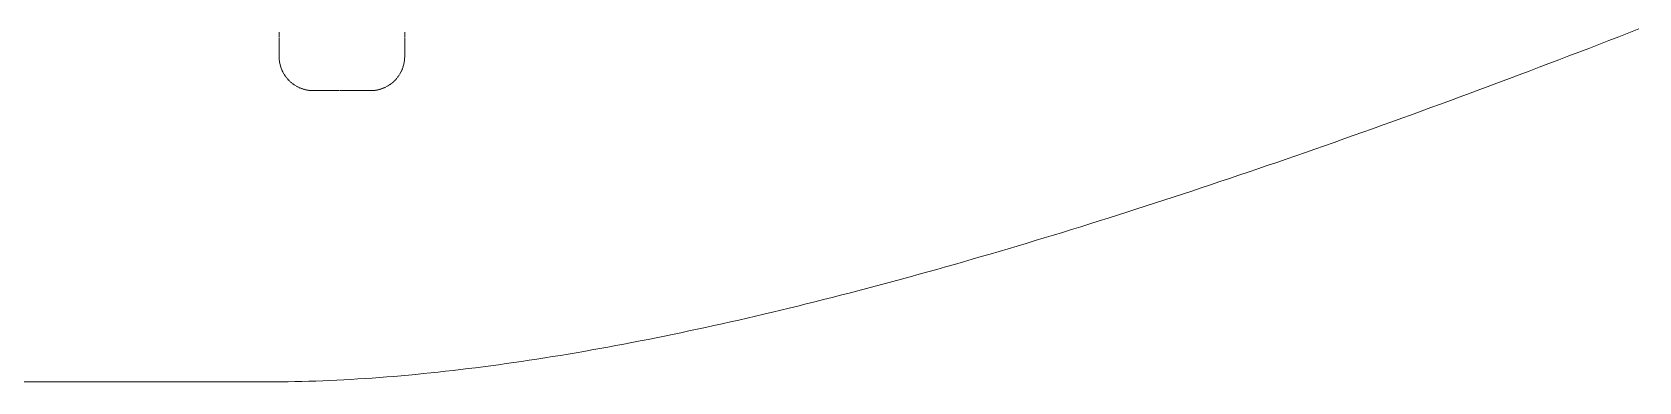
# Model space of a CAD drawing. Header units: millimetres. Extents: x -53019 to 0, y -25898 to 25919.
# Drawn here: x -10166 to -3019, y -3418 to -1862 of the extents above; entities that cross this region are included whole.
import ezdxf

# ---------------------------------------------------------------- set-up
doc = ezdxf.new("R2010")
doc.units = ezdxf.units.MM
doc.layers.add('ceco.net 193', color=7, linetype='Continuous', lineweight=5)

msp = doc.modelspace()

# ---------------------------------------------------------------- linework, layer by layer
at = {"layer": 'ceco.net 193', "linetype": 'Continuous'}
for p, q in [((-9067.6984, -1864.17204), (-9067.6984, -1862.64042)), ((-9067.6984, -1867.2302), (-9067.6984, -1865.70366)), ((-9067.6984, -1870.28582), (-9067.6984, -1868.76182)), ((-9067.6984, -1873.34398), (-9067.6984, -1871.81744)), ((-9067.6984, -1876.40214), (-9067.6984, -1874.8756)), ((-9067.6984, -1879.45776), (-9067.6984, -1877.93376)), ((-9067.6984, -1882.51592), (-9067.6984, -1880.98938)), ((-9067.6984, -1885.57154), (-9067.6984, -1884.04754)), ((-9067.6984, -1888.6297), (-9067.6984, -1887.10316)), ((-9067.6984, -1891.68786), (-9067.6984, -1890.16132)), ((-9067.6984, -1894.74348), (-9067.6984, -1893.21948)), ((-9067.6984, -1897.80164), (-9067.6984, -1896.2751)), ((-9067.6984, -1900.8598), (-9067.6984, -1899.33326)), ((-9067.6984, -1903.91542), (-9067.6984, -1902.39142)), ((-9067.6984, -1906.97866), (-9067.6984, -1905.44704)), ((-9067.6984, -1910.03682), (-9067.6984, -1908.5052)), ((-9067.6984, -1913.09244), (-9067.6984, -1911.56082)), ((-9067.6984, -1916.1506), (-9067.6984, -1914.61898)), ((-9067.6984, -1919.20876), (-9067.6984, -1917.67714)), ((-9067.6984, -1922.26438), (-9067.6984, -1920.73276)), ((-9067.6984, -1925.32254), (-9067.6984, -1923.79092)), ((-9067.6984, -1928.37816), (-9067.6984, -1926.84654)), ((-8508.8984, -1864.17204), (-8508.8984, -1862.64042)), ((-8508.8984, -1867.2302), (-8508.8984, -1865.70366)), ((-8508.8984, -1870.28582), (-8508.8984, -1868.76182)), ((-8508.8984, -1873.34398), (-8508.8984, -1871.81744)), ((-8508.8984, -1876.40214), (-8508.8984, -1874.8756)), ((-8508.8984, -1879.45776), (-8508.8984, -1877.93376)), ((-8508.8984, -1882.51592), (-8508.8984, -1880.98938)), ((-8508.8984, -1885.57154), (-8508.8984, -1884.04754)), ((-8508.8984, -1888.6297), (-8508.8984, -1887.10316)), ((-8508.8984, -1891.68786), (-8508.8984, -1890.16132)), ((-8508.8984, -1894.74348), (-8508.8984, -1893.21948)), ((-8508.8984, -1897.80164), (-8508.8984, -1896.2751)), ((-8508.8984, -1900.8598), (-8508.8984, -1899.33326)), ((-8508.8984, -1903.91542), (-8508.8984, -1902.39142)), ((-8508.8984, -1906.97866), (-8508.8984, -1905.44704)), ((-8508.8984, -1910.03682), (-8508.8984, -1908.5052)), ((-8508.8984, -1913.09244), (-8508.8984, -1911.56082)), ((-8508.8984, -1916.1506), (-8508.8984, -1914.61898)), ((-8508.8984, -1919.20876), (-8508.8984, -1917.67714)), ((-8508.8984, -1922.26438), (-8508.8984, -1920.73276)), ((-8508.8984, -1925.32254), (-8508.8984, -1923.79092)), ((-8508.8984, -1928.37816), (-8508.8984, -1926.84654)), ((-9067.6984, -1931.43632), (-9067.6984, -1929.9047)), ((-9067.6984, -1934.49448), (-9067.6984, -1932.96286)), ((-9067.6984, -1937.5501), (-9067.6984, -1936.01848)), ((-9067.6984, -1940.60826), (-9067.6984, -1939.07664)), ((-9067.6984, -1943.66642), (-9067.6984, -1942.1348)), ((-9067.6984, -1946.72204), (-9067.6984, -1945.19042)), ((-9067.6984, -1949.7802), (-9067.6984, -1948.25366)), ((-9067.6984, -1952.83582), (-9067.6984, -1951.31182)), ((-9067.6984, -1955.89398), (-9067.6984, -1954.36744)), ((-9067.6984, -1958.95214), (-9067.6984, -1957.4256)), ((-9067.6984, -1962.00776), (-9067.6984, -1960.48376)), ((-9067.6984, -1965.06592), (-9067.6984, -1963.53938)), ((-9067.6984, -1968.12154), (-9067.6984, -1966.59754)), ((-9067.6984, -1970.4177), (-9067.6984, -1969.65316)), ((-9067.6984, -1970.4177), (-9067.68824, -1971.17462)), ((-9067.65522, -1972.68592), (-9067.63236, -1974.20484)), ((-9067.4444, -1978.74636), (-9067.36566, -1980.25766)), ((-9067.27168, -1981.7715), (-9067.13452, -1983.27772)), ((-9066.99228, -1984.78648), (-9066.85512, -1986.29778)), ((-9066.6951, -1987.79892), (-9066.49698, -1989.30514)), ((-9066.30394, -1990.80628), (-9066.1109, -1992.30742)), ((-9065.87722, -1993.80856), (-9065.6283, -1995.30208)), ((-9064.82312, -1999.77248), (-9064.51832, -2001.25584)), ((-8512.0734, -2001.25584), (-8511.77622, -1999.77248)), ((-8510.97104, -1995.30208), (-8510.72212, -1993.80856)), ((-8510.4859, -1992.30742), (-8510.28778, -1990.80628)), ((-8510.09728, -1989.30514), (-8509.90424, -1987.79892)), ((-8509.74168, -1986.29778), (-8509.59944, -1984.78648)), ((-8509.46482, -1983.27772), (-8509.32766, -1981.7715)), ((-8509.23368, -1980.25766), (-8509.15494, -1978.74636)), ((-8508.96698, -1974.20484), (-8508.94412, -1972.68592)), ((-8508.9111, -1971.17462), (-8508.8984, -1970.4177)), ((-8508.8984, -1931.43632), (-8508.8984, -1929.9047)), ((-8508.8984, -1934.49448), (-8508.8984, -1932.96286)), ((-8508.8984, -1937.5501), (-8508.8984, -1936.01848)), ((-8508.8984, -1940.60826), (-8508.8984, -1939.07664)), ((-8508.8984, -1943.66642), (-8508.8984, -1942.1348)), ((-8508.8984, -1946.72204), (-8508.8984, -1945.19042)), ((-8508.8984, -1949.7802), (-8508.8984, -1948.25366)), ((-8508.8984, -1952.83582), (-8508.8984, -1951.31182)), ((-8508.8984, -1955.89398), (-8508.8984, -1954.36744)), ((-8508.8984, -1958.95214), (-8508.8984, -1957.4256)), ((-8508.8984, -1962.00776), (-8508.8984, -1960.48376)), ((-8508.8984, -1965.06592), (-8508.8984, -1963.53938)), ((-8508.8984, -1968.12154), (-8508.8984, -1966.59754)), ((-8508.8984, -1970.4177), (-8508.8984, -1969.65316)), ((-9063.5328, -2005.69576), (-9063.17974, -2007.16642)), ((-9062.01388, -2011.56316), (-9061.60494, -2013.01858)), ((-9061.18838, -2014.47654), (-9060.72356, -2015.91418)), ((-9060.26382, -2017.35944), (-9059.799, -2018.8047)), ((-9059.3164, -2020.23726), (-9058.80078, -2021.66474)), ((-9058.28516, -2023.0846), (-9057.77208, -2024.50954)), ((-9057.21328, -2025.92432), (-9056.6494, -2027.3264)), ((-9054.89426, -2031.5174), (-9054.2745, -2032.89916)), ((-9052.35172, -2037.0165), (-9051.68116, -2038.3754)), ((-9049.59328, -2042.41146), (-9048.87192, -2043.74496)), ((-9048.1531, -2045.07846), (-9047.3911, -2046.38656)), ((-9046.62148, -2047.6972), (-9045.85948, -2049.0053)), ((-9045.07208, -2050.3007), (-9044.25928, -2051.57832)), ((-9043.44648, -2052.85594), (-9042.63368, -2054.13356)), ((-9041.7904, -2055.39086), (-9040.92934, -2056.638)), ((-9038.30552, -2060.35148), (-9037.40636, -2061.56814)), ((-9034.63522, -2065.16986), (-9033.68526, -2066.34842)), ((-9030.77188, -2069.8333), (-9029.77874, -2070.98138)), ((-9028.78814, -2072.12946), (-9027.7569, -2073.23944)), ((-8548.84244, -2073.23944), (-8547.80612, -2072.12946)), ((-8546.8206, -2070.98138), (-8545.82746, -2069.8333)), ((-8542.91408, -2066.34842), (-8541.96412, -2065.16986)), ((-8539.19298, -2061.56814), (-8538.2862, -2060.35148)), ((-8535.66492, -2056.638), (-8534.80894, -2055.39086)), ((-8533.95804, -2054.13356), (-8533.14524, -2052.85594)), ((-8532.33498, -2051.57832), (-8531.52218, -2050.3007)), ((-8530.73986, -2049.0053), (-8529.97024, -2047.6972)), ((-8529.20824, -2046.38656), (-8528.44624, -2045.07846)), ((-8527.7198, -2043.74496), (-8527.00606, -2042.41146)), ((-8524.91818, -2038.3754), (-8524.24762, -2037.0165)), ((-8522.32484, -2032.89916), (-8521.70508, -2031.5174)), ((-8519.94994, -2027.3264), (-8519.38606, -2025.92432)), ((-8518.82726, -2024.50954), (-8518.31418, -2023.0846)), ((-8517.79856, -2021.66474), (-8517.28294, -2020.23726)), ((-8516.80034, -2018.8047), (-8516.33552, -2017.35944)), ((-8515.8707, -2015.91418), (-8515.41096, -2014.47654)), ((-8514.9944, -2013.01858), (-8514.58546, -2011.56316)), ((-8513.4196, -2007.16642), (-8513.06146, -2005.69576)), ((-9026.7282, -2074.34942), (-9025.69188, -2075.4594)), ((-9024.65048, -2076.55668), (-9023.5786, -2077.62856)), ((-9022.50418, -2078.69536), (-9021.43992, -2079.76978)), ((-9020.3401, -2080.81626), (-9019.23012, -2081.84496)), ((-9018.12014, -2082.8762), (-9017.01016, -2083.90998)), ((-9015.86462, -2084.89804), (-9014.71654, -2085.88864)), ((-9011.23166, -2088.80456), (-9010.04802, -2089.75198)), ((-9006.45138, -2092.52566), (-9005.23472, -2093.4299)), ((-9001.52124, -2096.05372), (-9000.2741, -2096.9097)), ((-8999.01426, -2097.75298), (-8997.73918, -2098.57086)), ((-8996.46156, -2099.38366), (-8995.18394, -2100.19646)), ((-8993.886, -2100.97624), (-8992.5779, -2101.73824)), ((-8991.2698, -2102.50786), (-8989.9617, -2103.26986)), ((-8988.6282, -2103.99122), (-8987.2947, -2104.71004)), ((-8983.25864, -2106.80046), (-8981.89974, -2107.46848)), ((-8977.7824, -2109.39126), (-8976.40064, -2110.01102)), ((-8972.2071, -2111.76616), (-8970.79994, -2112.33004)), ((-8969.39278, -2112.88884), (-8967.9653, -2113.40446)), ((-8966.54544, -2113.91754), (-8965.1205, -2114.43316)), ((-8963.68032, -2114.91576), (-8962.24268, -2115.38312)), ((-8960.79742, -2115.84794), (-8959.35978, -2116.30514)), ((-8957.90182, -2116.7217), (-8956.43878, -2117.13064)), ((-8952.04712, -2118.2965), (-8950.579, -2118.65718)), ((-8946.13908, -2119.63508), (-8944.65572, -2119.93988)), ((-8940.18532, -2120.74506), (-8938.68926, -2120.99398)), ((-8937.19066, -2121.2302), (-8935.68952, -2121.4207)), ((-8934.18838, -2121.62136), (-8932.68216, -2121.81186)), ((-8931.1734, -2121.97442), (-8929.66718, -2122.11666)), ((-8928.16096, -2122.25382), (-8926.65474, -2122.38844)), ((-8925.1409, -2122.48242), (-8923.62706, -2122.5637)), ((-8919.08808, -2122.74912), (-8917.56916, -2122.77452)), ((-8916.05532, -2122.805), (-8915.2984, -2122.8177)), ((-8915.2984, -2122.8177), (-8914.53132, -2122.8177)), ((-8913.00478, -2122.8177), (-8911.47316, -2122.8177)), ((-8909.94154, -2122.8177), (-8908.40992, -2122.8177)), ((-8906.88338, -2122.8177), (-8905.35176, -2122.8177)), ((-8903.82014, -2122.8177), (-8902.29614, -2122.8177)), ((-8900.76452, -2122.8177), (-8899.2329, -2122.8177)), ((-8897.70128, -2122.8177), (-8896.17474, -2122.8177)), ((-8894.64312, -2122.8177), (-8893.1115, -2122.8177)), ((-8891.57988, -2122.8177), (-8890.05334, -2122.8177)), ((-8888.52172, -2122.8177), (-8886.9901, -2122.8177)), ((-8885.45848, -2122.8177), (-8883.93448, -2122.8177)), ((-8882.40286, -2122.8177), (-8880.87124, -2122.8177)), ((-8879.33962, -2122.8177), (-8877.81308, -2122.8177)), ((-8876.28146, -2122.8177), (-8874.74984, -2122.8177)), ((-8873.21822, -2122.8177), (-8871.69168, -2122.8177)), ((-8870.16006, -2122.8177), (-8868.62844, -2122.8177)), ((-8867.09682, -2122.8177), (-8865.57282, -2122.8177)), ((-8864.0412, -2122.8177), (-8862.50958, -2122.8177)), ((-8860.97796, -2122.8177), (-8859.45142, -2122.8177)), ((-8857.9198, -2122.8177), (-8856.38818, -2122.8177)), ((-8854.85656, -2122.8177), (-8853.33002, -2122.8177)), ((-8851.7984, -2122.8177), (-8850.26678, -2122.8177)), ((-8848.73516, -2122.8177), (-8847.21116, -2122.8177)), ((-8845.67954, -2122.8177), (-8844.14792, -2122.8177)), ((-8842.6163, -2122.8177), (-8841.08976, -2122.8177)), ((-8839.55814, -2122.8177), (-8838.02652, -2122.8177)), ((-8836.4949, -2122.8177), (-8834.96836, -2122.8177)), ((-8833.43674, -2122.8177), (-8831.90512, -2122.8177)), ((-8830.3735, -2122.8177), (-8828.8495, -2122.8177)), ((-8827.31788, -2122.8177), (-8825.78626, -2122.8177)), ((-8824.25464, -2122.8177), (-8822.7281, -2122.8177)), ((-8821.19648, -2122.8177), (-8819.66486, -2122.8177)), ((-8818.13324, -2122.8177), (-8816.6067, -2122.8177)), ((-8815.07508, -2122.8177), (-8813.54346, -2122.8177)), ((-8812.01184, -2122.8177), (-8810.48784, -2122.8177)), ((-8808.95622, -2122.8177), (-8807.4246, -2122.8177)), ((-8805.89298, -2122.8177), (-8804.36644, -2122.8177)), ((-8802.83482, -2122.8177), (-8801.3032, -2122.8177)), ((-8799.77158, -2122.8177), (-8798.24504, -2122.8177)), ((-8796.71342, -2122.8177), (-8795.1818, -2122.8177)), ((-8793.65018, -2122.8177), (-8792.12618, -2122.8177)), ((-8790.59456, -2122.8177), (-8789.06294, -2122.8177)), ((-8787.53132, -2122.8177), (-8786.00478, -2122.8177)), ((-8784.47316, -2122.8177), (-8782.94154, -2122.8177)), ((-8781.40992, -2122.8177), (-8779.88338, -2122.8177)), ((-8778.35176, -2122.8177), (-8776.82014, -2122.8177)), ((-8775.29614, -2122.8177), (-8773.76452, -2122.8177)), ((-8772.2329, -2122.8177), (-8770.70128, -2122.8177)), ((-8769.17474, -2122.8177), (-8767.64312, -2122.8177)), ((-8766.1115, -2122.8177), (-8764.57988, -2122.8177)), ((-8763.05334, -2122.8177), (-8761.52172, -2122.8177)), ((-8759.9901, -2122.8177), (-8758.45848, -2122.8177)), ((-8756.93448, -2122.8177), (-8755.40286, -2122.8177)), ((-8753.87124, -2122.8177), (-8752.33962, -2122.8177)), ((-8750.81308, -2122.8177), (-8749.28146, -2122.8177)), ((-8747.74984, -2122.8177), (-8746.21822, -2122.8177)), ((-8744.69168, -2122.8177), (-8743.16006, -2122.8177)), ((-8741.62844, -2122.8177), (-8740.09682, -2122.8177)), ((-8738.57282, -2122.8177), (-8737.0412, -2122.8177)), ((-8735.50958, -2122.8177), (-8733.97796, -2122.8177)), ((-8732.45142, -2122.8177), (-8730.9198, -2122.8177)), ((-8729.38818, -2122.8177), (-8727.85656, -2122.8177)), ((-8726.33002, -2122.8177), (-8724.7984, -2122.8177)), ((-8723.26678, -2122.8177), (-8721.73516, -2122.8177)), ((-8720.21116, -2122.8177), (-8718.67954, -2122.8177)), ((-8717.14792, -2122.8177), (-8715.6163, -2122.8177)), ((-8714.08976, -2122.8177), (-8712.55814, -2122.8177)), ((-8711.02652, -2122.8177), (-8709.4949, -2122.8177)), ((-8707.96836, -2122.8177), (-8706.43674, -2122.8177)), ((-8704.90512, -2122.8177), (-8703.3735, -2122.8177)), ((-8701.8495, -2122.8177), (-8700.31788, -2122.8177)), ((-8698.78626, -2122.8177), (-8697.25464, -2122.8177)), ((-8695.7281, -2122.8177), (-8694.19648, -2122.8177)), ((-8692.66486, -2122.8177), (-8691.13324, -2122.8177)), ((-8689.6067, -2122.8177), (-8688.07508, -2122.8177)), ((-8686.54346, -2122.8177), (-8685.01184, -2122.8177)), ((-8683.48784, -2122.8177), (-8681.95622, -2122.8177)), ((-8680.4246, -2122.8177), (-8678.89298, -2122.8177)), ((-8677.36644, -2122.8177), (-8675.83482, -2122.8177)), ((-8674.3032, -2122.8177), (-8672.77158, -2122.8177)), ((-8671.24504, -2122.8177), (-8669.71342, -2122.8177)), ((-8668.1818, -2122.8177), (-8666.65018, -2122.8177)), ((-8665.12618, -2122.8177), (-8663.59456, -2122.8177)), ((-8662.06294, -2122.8177), (-8661.2984, -2122.8177)), ((-8661.2984, -2122.8177), (-8660.54402, -2122.805)), ((-8659.02256, -2122.77452), (-8657.51126, -2122.74912)), ((-8652.97228, -2122.5637), (-8651.45844, -2122.48242)), ((-8649.9446, -2122.38844), (-8648.43838, -2122.25382)), ((-8646.93216, -2122.11666), (-8645.41832, -2121.97442)), ((-8643.9121, -2121.81186), (-8642.41096, -2121.62136)), ((-8640.90982, -2121.4207), (-8639.4036, -2121.2302)), ((-8637.90754, -2120.99398), (-8636.41402, -2120.74506)), ((-8631.94362, -2119.93988), (-8630.46026, -2119.63508)), ((-8626.02034, -2118.65718), (-8624.55222, -2118.2965)), ((-8620.15548, -2117.13064), (-8618.69752, -2116.7217)), ((-8617.23956, -2116.30514), (-8615.80192, -2115.84794)), ((-8614.35666, -2115.38312), (-8612.9114, -2114.91576)), ((-8611.47884, -2114.43316), (-8610.0539, -2113.91754)), ((-8608.62642, -2113.40446), (-8607.20656, -2112.88884)), ((-8605.79178, -2112.33004), (-8604.39224, -2111.76616)), ((-8600.1987, -2110.01102), (-8598.81694, -2109.39126)), ((-8594.6996, -2107.46848), (-8593.3407, -2106.80046)), ((-8589.30464, -2104.71004), (-8587.97114, -2103.99122)), ((-8586.63764, -2103.26986), (-8585.32954, -2102.50786)), ((-8584.02144, -2101.73824), (-8582.71334, -2100.97624)), ((-8581.4154, -2100.19646), (-8580.13778, -2099.38366)), ((-8578.86016, -2098.57086), (-8577.58254, -2097.75298)), ((-8576.32524, -2096.9097), (-8575.0781, -2096.05372)), ((-8571.36462, -2093.4299), (-8570.14796, -2092.52566)), ((-8566.54624, -2089.75198), (-8565.36768, -2088.80456)), ((-8561.87518, -2085.88864), (-8560.73472, -2084.89804)), ((-8559.58918, -2083.90998), (-8558.47666, -2082.8762)), ((-8557.36668, -2081.84496), (-8556.2567, -2080.81626)), ((-8555.15942, -2079.76978), (-8554.08754, -2078.69536)), ((-8553.02074, -2077.62856), (-8551.94886, -2076.55668)), ((-8550.89984, -2075.4594), (-8549.87114, -2074.34942)), ((-14466.57, -3418.2177), (-9118.4984, -3418.2177))]:
    msp.add_line(p, q, dxfattribs=at)
for points in [[(-9118.4984, -3418.2177), (-9088.3613, -3418.1415), (-9058.09466, -3417.90782), (-9027.69594, -3417.52174), (-8997.16768, -3416.98326), (-8966.51496, -3416.2873), (-8935.7327, -3415.44402), (-8904.82598, -3414.4458), (-8873.78972, -3413.30026), (-8842.629, -3412.00232), (-8811.3362, -3410.55198), (-8779.92148, -3408.9594), (-8748.3823, -3407.20934), (-8716.71866, -3405.31958), (-8684.9331, -3403.27234), (-8653.01546, -3401.08286), (-8620.98606, -3398.74606), (-8588.82712, -3396.26448), (-8556.54372, -3393.63558), (-8524.14094, -3390.86444), (-8491.62386, -3387.94852), (-8458.97978, -3384.88528), (-8426.21378, -3381.68488), (-8393.33348, -3378.33716), (-8360.33126, -3374.85228), (-8327.2122, -3371.21754), (-8293.97376, -3367.44818), (-8260.61594, -3363.54166), (-8227.14382, -3359.4929), (-8193.55232, -3355.30698), (-8159.84906, -3350.97882), (-8126.02134, -3346.5135), (-8092.08694, -3341.91102), (-8058.03824, -3337.17392), (-8023.86762, -3332.29966), (-7989.58778, -3327.28824), (-7955.19618, -3322.14982), (-7920.69282, -3316.8717), (-7886.0777, -3311.46404), (-7851.34574, -3305.91922), (-7816.5071, -3300.23978), (-7781.5567, -3294.43588), (-7746.49708, -3288.49482), (-7711.33078, -3282.4293), (-7676.05018, -3276.22916), (-7640.66036, -3269.90456), (-7605.17148, -3263.44788), (-7569.56576, -3256.86166), (-7533.85844, -3250.15352), (-7498.03936, -3243.3133), (-7462.12376, -3236.34862), (-7426.09386, -3229.26202), (-7389.95982, -3222.04334), (-7353.72672, -3214.70782), (-7317.38694, -3207.24022), (-7280.94302, -3199.65578), (-7244.40004, -3191.94942), (-7207.75038, -3184.12368), (-7170.99658, -3176.16586), (-7134.1488, -3168.09882), (-7097.19688, -3159.90732), (-7060.13828, -3151.59136), (-7022.98824, -3143.16364), (-6985.7366, -3134.61146), (-6948.3859, -3125.95006), (-6910.93868, -3117.16928), (-6873.38986, -3108.26404), (-6835.74198, -3099.25466), (-6798.00266, -3090.11828), (-6760.16936, -3080.87268), (-6722.237, -3071.51532), (-6684.20558, -3062.04112), (-6646.08018, -3052.46024), (-6607.86334, -3042.75998), (-6569.54998, -3032.9505), (-6531.14772, -3023.02926), (-6492.65148, -3012.99626), (-6454.06126, -3002.85658), (-6415.37706, -2992.60514), (-6376.60904, -2982.24448), (-6337.73942, -2971.77714), (-6298.78344, -2961.19804), (-6259.7411, -2950.51734), (-6220.60478, -2939.72742), (-6181.3821, -2928.83336), (-6142.07306, -2917.83262), (-6102.67004, -2906.7252), (-6063.18828, -2895.51364), (-6023.61254, -2884.20302), (-5983.95044, -2872.78572), (-5944.19944, -2861.26428), (-5904.3697, -2849.64378), (-5864.4536, -2837.9166), (-5824.4486, -2826.09798), (-5784.36486, -2814.17268), (-5744.19476, -2802.14832), (-5703.93576, -2790.0249), (-5663.59802, -2777.80242), (-5623.179, -2765.48088), (-5582.6787, -2753.0679), (-5542.09712, -2740.55332), (-5501.42918, -2727.93968), (-5460.68758, -2715.2346), (-5419.85962, -2702.42792), (-5378.958, -2689.5298), (-5337.97256, -2676.5377), (-5296.90838, -2663.45416), (-5255.76546, -2650.26902), (-5214.54634, -2637.00006), (-5173.25102, -2623.63712), (-5131.87696, -2610.1802), (-5090.42924, -2596.6293), (-5048.90024, -2582.99458), (-5007.29504, -2569.26334), (-4965.61872, -2555.44066), (-4923.8662, -2541.53162), (-4882.04002, -2527.53622), (-4840.13764, -2513.45446), (-4798.1616, -2499.2838), (-4756.1119, -2485.0217), (-4713.986, -2470.6707), (-4671.79406, -2456.24096), (-4629.52592, -2441.72486), (-4587.19174, -2427.11986), (-4544.78136, -2412.43104), (-4502.30494, -2397.6584), (-4459.75232, -2382.80194), (-4417.13112, -2367.85658), (-4374.44134, -2352.83756), (-4331.68552, -2337.73218), (-4288.85858, -2322.54552), (-4245.96052, -2307.27758), (-4202.99896, -2291.92328), (-4159.96882, -2276.49532), (-4116.86502, -2260.98608), (-4073.69772, -2245.39556), (-4030.46946, -2229.7263), (-3987.17262, -2213.97322), (-3943.8072, -2198.14902), (-3900.37574, -2182.24862), (-3856.88078, -2166.26186), (-3813.32232, -2150.20652), (-3769.69782, -2134.07244), (-3726.01744, -2117.86216), (-3682.26086, -2101.57822), (-3638.4484, -2085.213), (-3594.57498, -2068.7792), (-3550.63552, -2052.26666), (-3506.63764, -2035.68554), (-3462.57118, -2019.02822), (-3418.45138, -2002.29724), (-3374.26808, -1985.4926), (-3330.02128, -1968.61938), (-3285.71352, -1951.66996), (-3241.35242, -1934.6545), (-3196.92528, -1917.56538), (-3152.4448, -1900.40514), (-3107.90082, -1883.17886), (-3063.3035, -1865.87892), (-3018.64268, -1848.51548)], [(-9067.59934, -1975.71868), (-9067.59426, -1975.98538), (-9067.52568, -1977.23252)], [(-9065.37938, -1996.79814), (-9065.16348, -1998.09862), (-9065.12538, -1998.29166)], [(-8511.47396, -1998.29166), (-8511.43586, -1998.09862), (-8511.21996, -1996.79814)], [(-8509.06604, -1977.23252), (-8509, -1975.98538), (-8508.99238, -1975.71868)], [(-9064.22114, -2002.74428), (-9064.0535, -2003.55708), (-9063.89094, -2004.22002)], [(-9062.81906, -2008.64216), (-9062.7454, -2008.96474), (-9062.42282, -2010.09758)], [(-9056.0779, -2028.73356), (-9055.5572, -2030.02388), (-9055.50894, -2030.13564)], [(-9053.65474, -2034.28346), (-9053.28898, -2035.10134), (-9053.01466, -2035.66014)], [(-9051.01314, -2039.73938), (-9050.8328, -2040.10006), (-9050.3121, -2041.0805)], [(-9040.07336, -2057.89022), (-9039.24278, -2059.09418), (-9039.2123, -2059.13736)], [(-9036.50212, -2062.7848), (-9035.92554, -2063.5595), (-9035.58264, -2063.98622)], [(-9032.73784, -2067.5346), (-9032.44066, -2067.90544), (-9031.76502, -2068.68776)], [(-8544.83432, -2068.68776), (-8544.15868, -2067.90544), (-8543.8615, -2067.5346)], [(-8541.01416, -2063.98622), (-8540.6738, -2063.5595), (-8540.09722, -2062.7848)], [(-8537.38704, -2059.13736), (-8537.35148, -2059.09418), (-8536.52598, -2057.89022)], [(-8526.28724, -2041.0805), (-8525.76146, -2040.10006), (-8525.5862, -2039.73938)], [(-8523.57706, -2035.66014), (-8523.31036, -2035.10134), (-8522.93952, -2034.28346)], [(-8521.0904, -2030.13564), (-8521.03452, -2030.02388), (-8520.51382, -2028.73356)], [(-8514.17144, -2010.09758), (-8513.85394, -2008.96474), (-8513.77266, -2008.64216)], [(-8512.70586, -2004.22002), (-8512.54584, -2003.55708), (-8512.3782, -2002.74428)], [(-9013.56846, -2086.88178), (-9012.78106, -2087.55742), (-9012.4153, -2087.8546)], [(-9008.86946, -2090.70194), (-9008.4402, -2091.0423), (-9007.6655, -2091.61888)], [(-9004.01298, -2094.32906), (-9003.97742, -2094.35954), (-9002.76584, -2095.19012)], [(-8985.9612, -2105.42886), (-8984.9833, -2105.94956), (-8984.615, -2106.1299)], [(-8980.54084, -2108.13396), (-8979.98458, -2108.40574), (-8979.16416, -2108.7715)], [(-8975.01634, -2110.6257), (-8974.90458, -2110.6765), (-8973.61426, -2111.1972)], [(-8954.98082, -2117.53958), (-8953.84544, -2117.86216), (-8953.51778, -2117.94344)], [(-8949.10326, -2119.01024), (-8948.4327, -2119.17026), (-8947.62498, -2119.3379)], [(-8943.16728, -2120.24468), (-8942.98186, -2120.28024), (-8941.67884, -2120.49868)], [(-8922.11576, -2122.65006), (-8920.861, -2122.71864), (-8920.60192, -2122.71864)], [(-8655.99742, -2122.71864), (-8655.73072, -2122.71864), (-8654.48358, -2122.65006)], [(-8634.9205, -2120.49868), (-8633.61748, -2120.28024), (-8633.42444, -2120.24468)], [(-8628.97182, -2119.3379), (-8628.16156, -2119.17026), (-8627.49608, -2119.01024)], [(-8623.07648, -2117.94344), (-8622.7539, -2117.86216), (-8621.61852, -2117.53958)], [(-8602.98254, -2111.1972), (-8601.69476, -2110.6765), (-8601.583, -2110.6257)], [(-8597.43264, -2108.7715), (-8596.60968, -2108.40574), (-8596.05596, -2108.13396)], [(-8591.97672, -2106.1299), (-8591.61604, -2105.94956), (-8590.63814, -2105.42886)], [(-8573.82588, -2095.19012), (-8572.62192, -2094.35954), (-8572.57874, -2094.32906)], [(-8568.93384, -2091.61888), (-8568.15914, -2091.0423), (-8567.72988, -2090.70194)], [(-8564.18404, -2087.8546), (-8563.81066, -2087.55742), (-8563.02326, -2086.88178)]]:
    msp.add_lwpolyline(points, dxfattribs=at)

doc.saveas('drawing.dxf')
